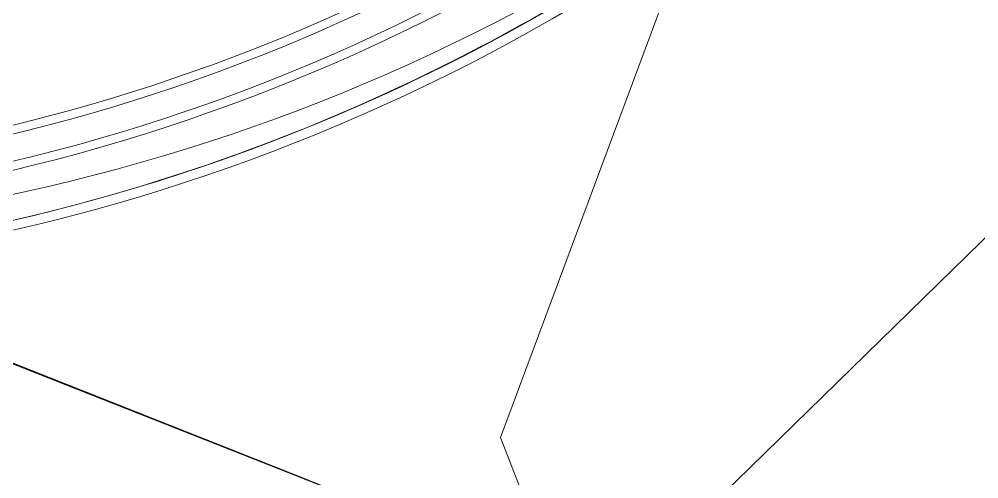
# Model space of a CAD drawing. Header units: metres. Extents: x -207 to 246, y -187 to 169.
# Drawn here: x -3.37 to -0.848, y -11.686 to -10.479 of the extents above; entities that cross this region are included whole.
import ezdxf

# ---------------------------------------------------------------- set-up
doc = ezdxf.new("R2010")
doc.units = ezdxf.units.M
for name, color, linetype, lineweight in [('C-TOPO-MINR', 7, 'Continuous', 9), ('EQUIPOS PIS', 7, 'Continuous', 9), ('P-SANR-FIXT', 7, 'Continuous', 9)]:
    doc.layers.add(name, color=color, linetype=linetype, lineweight=lineweight)
doc.layers.add('PR10-ARQ-PL-001-Emplazamiento-C-1_dwg', color=7, linetype='Continuous', lineweight=9, true_color=0x767676)

# ---------------------------------------------------------------- blocks, each defined once
blk = doc.blocks.new('M_Estanque-Terraza-02 - M_Estanque-Terraza-02-2342210-PLANTA SUPERFICIES')
at = {"layer": 'P-SANR-FIXT'}
for p, q in [((-3.7173, -3.6907), (-3.1694, -5.6378)), ((-3.1694, -5.6378), (-3.7173, -3.6907)), ((-3.1698, -5.6379), (-3.7134, -3.6896)), ((-3.7134, -3.6896), (-3.3571, -4.9666)), ((-2.9623, -5.3025), (-1.5641, -4.8822)), ((-1.5641, -4.8822), (-2.9623, -5.3025)), ((-3.1694, -5.6378), (-2.9623, -5.3025)), ((-2.9623, -5.3025), (-3.1694, -5.6378))]:
    blk.add_line(p, q, dxfattribs=at)
for radius, start, end in [(5.1516, 180, 360), (5.1516, 180, 360), (5.1266, 180, 0), (5.1266, 180, 0), (4.9983, 180, 0), (4.9755, 180, 0), (4.9059, 180, 360), (4.8832, 180, 360), (5.1266, 229.7653, 252.2362), (5.1266, 229.7653, 252.2362)]:
    blk.add_arc((0, 0), radius, start, end, dxfattribs=at)
blk = doc.blocks.new('YADRAN_LASQUEMAS_ARQ_MO_002_TERRAZAS_rvt-1-PLANTA SUPERFICIES')
at = {"layer": 'P-SANR-FIXT', "lineweight": 9, "rotation": 52.82168626904731}
blk.add_blockref('M_Estanque-Terraza-02 - M_Estanque-Terraza-02-2342210-PLANTA SUPERFICIES', (-4.54, -6.0122), dxfattribs=at)
blk = doc.blocks.new('PR10-ARQ-PL-001-Emplazamiento-C-1_dwg-674643-PLANTA SUPERFICIES')
at = {"layer": 'C-TOPO-MINR', "color": 9, "true_color": 0xc0c0c0, "flags": 128}
blk.add_lwpolyline([(-3.6421, -21.6681), (-2.2096, -17.731), (-2.0546, -17.5282), (-1.9549, -17.2624), (-1.9421, -17.0219), (-1.9318, -16.8283), (-1.6721, -11.9337), (-0.3724, -12.8872), (-0.3416, -12.9098), (-0.1203, -12.5892), (-0.1991, -12.5503), (-0.2325, -12.5337), (-1.6376, -11.8394), (0.2948, -9.9538), (1.0951, -9.1729), (1.0981, -9.17), (1.3703, -8.6926), (1.455, -8.3807), (1.6185, -7.6436), (1.9098, -6.8591), (1.9317, -6.7389), (1.722, -6.0444), (1.6988, -5.8056)], dxfattribs=at)
at = {"layer": 'EQUIPOS PIS'}
blk.add_circle((-4.4637, -5.9048), 5.1472, dxfattribs=at)

msp = doc.modelspace()

# ---------------------------------------------------------------- linework, layer by layer
at = {"layer": 'C-TOPO-MINR', "color": 9, "true_color": 0xc0c0c0, "flags": 128}
msp.add_lwpolyline([(-0.2325, -12.5337), (-1.6376, -11.8394), (0.2948, -9.9538), (1.0951, -9.1729)], dxfattribs=at)

# ---------------------------------------------------------------- block references
at = {"lineweight": 5}
msp.add_blockref('YADRAN_LASQUEMAS_ARQ_MO_002_TERRAZAS_rvt-1-PLANTA SUPERFICIES', (0, 0), dxfattribs=at)
at = {"layer": 'PR10-ARQ-PL-001-Emplazamiento-C-1_dwg', "color": 7}
msp.add_blockref('PR10-ARQ-PL-001-Emplazamiento-C-1_dwg-674643-PLANTA SUPERFICIES', (0, 0), dxfattribs=at)

doc.saveas('drawing.dxf')
